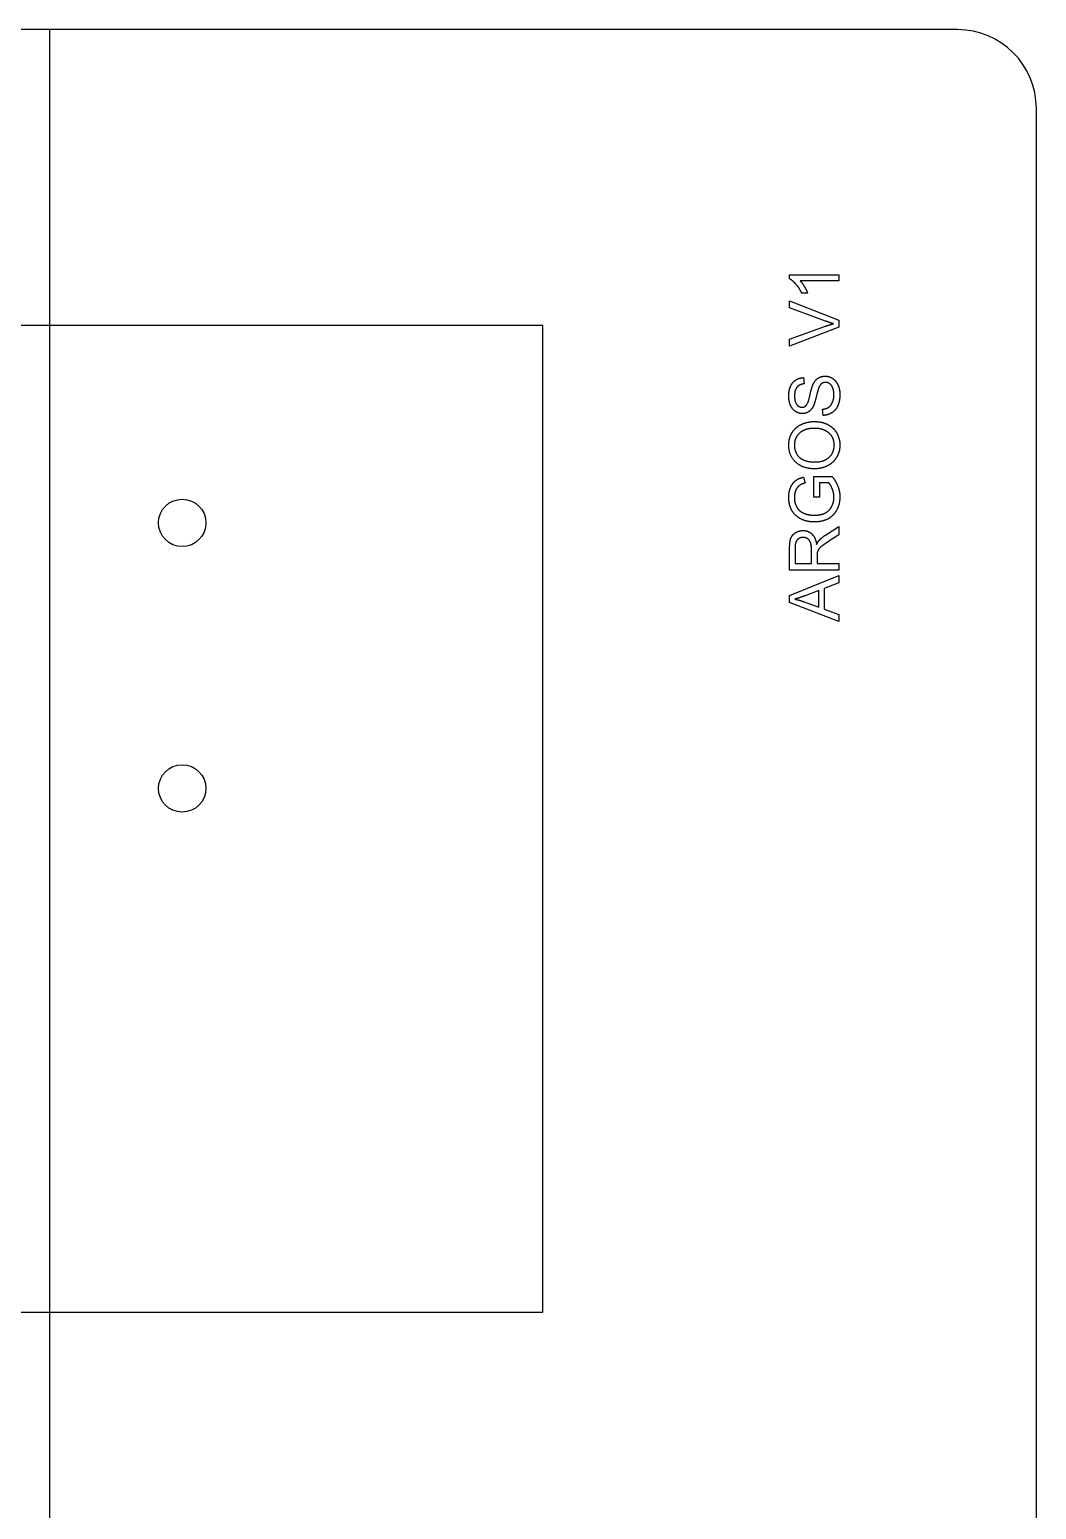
# Model space of a CAD drawing. Header units: millimetres. Extents: x 0 to 320, y 0 to 300.
# Drawn here: x 98 to 200, y 150 to 300 of the extents above; entities that cross this region are included whole.
import ezdxf

# ---------------------------------------------------------------- set-up
doc = ezdxf.new("R2010")
doc.units = ezdxf.units.MM
doc.header["$MEASUREMENT"] = 0
doc.layers.add('ARGOS_Chassis_V1 v2_Main_Chassis', color=7, linetype='Continuous')

msp = doc.modelspace()

# ---------------------------------------------------------------- linework, layer by layer
at = {"layer": 'ARGOS_Chassis_V1 v2_Main_Chassis'}
for p, q in [((192, 300), (8, 300)), ((100, 300), (100, 0)), ((200, 8), (200, 292)), ((174.97, 274.75), (174.97, 275.14)), ((174.97, 275.14), (179.99, 275.14)), ((179.99, 274.53), (176.07, 274.53)), ((179.99, 275.14), (179.99, 274.53)), ((176.81, 273.3), (176.22, 273.3)), ((174.99, 272.49), (179.99, 270.53)), ((174.99, 271.81), (174.99, 272.49)), ((178.62, 270.46), (174.99, 271.81)), ((150, 270), (50, 270)), ((150, 170), (150, 270)), ((179.99, 270.53), (179.99, 269.85)), ((174.99, 268.63), (178.62, 269.93)), ((179.99, 269.85), (174.99, 267.91)), ((174.99, 267.91), (174.99, 268.63)), ((176.41, 264.72), (176.46, 264.09)), ((178.39, 260.89), (178.34, 261.52)), ((176.4, 254.64), (176.56, 254.04)), ((177.45, 254.71), (179.3, 254.71)), ((177.45, 252.59), (177.45, 254.71)), ((178.04, 254.06), (178.04, 252.59)), ((178.97, 254.06), (178.04, 254.06)), ((178.04, 252.59), (177.45, 252.59)), ((178.64, 248.76), (180, 249.62)), ((180, 249.62), (180, 248.79)), ((180, 248.79), (178.96, 248.13)), ((175, 245.22), (175, 247.44)), ((175.55, 247.46), (175.55, 245.88)), ((177.21, 245.88), (177.21, 247.3)), ((177.78, 246.65), (177.78, 245.88)), ((180, 245.22), (175, 245.22)), ((175, 242.63), (180, 244.68)), ((175.55, 245.88), (177.21, 245.88)), ((177.78, 245.88), (180, 245.88)), ((180, 245.88), (180, 245.22)), ((180, 244.68), (180, 243.93)), ((177.95, 243.14), (176.56, 242.62)), ((177.95, 241.44), (177.95, 243.14)), ((180, 243.93), (178.49, 243.34)), ((178.49, 243.34), (178.49, 241.25)), ((175, 241.92), (175, 242.63)), ((180, 240), (175, 241.92)), ((176.48, 241.99), (177.95, 241.44)), ((178.49, 241.25), (180, 240.7)), ((180, 240.7), (180, 240)), ((50, 170), (150, 170))]:
    msp.add_line(p, q, dxfattribs=at)
for centre in [(113.46, 250), (113.46, 223.08)]:
    msp.add_circle(centre, 2.4, dxfattribs=at)
msp.add_arc((192, 292), 8, 0, 90, dxfattribs=at)
for points in [[(175.63, 274.2), (175.29, 274.59), (174.97, 274.75)], [(176.07, 274.53), (176.29, 274.31), (176.5, 273.95)], [(176.22, 273.3), (175.98, 273.82), (175.63, 274.2)], [(176.5, 273.95), (176.71, 273.59), (176.81, 273.3)], [(179.44, 270.19), (179.03, 270.31), (178.62, 270.46)], [(178.62, 269.93), (179.06, 270.08), (179.44, 270.19)], [(175.09, 263.83), (175.27, 264.25), (175.62, 264.48)], [(175.62, 264.48), (175.97, 264.71), (176.41, 264.72)], [(176.46, 264.09), (175.98, 264.04), (175.74, 263.74)], [(177.05, 262.91), (177.23, 263.72), (177.37, 264.02)], [(177.37, 264.02), (177.57, 264.46), (177.88, 264.67)], [(177.88, 264.67), (178.19, 264.87), (178.59, 264.87)], [(178.23, 264.1), (178.06, 263.96), (177.94, 263.65)], [(178.64, 264.24), (178.41, 264.24), (178.23, 264.1)], [(178.59, 264.87), (178.99, 264.87), (179.34, 264.65)], [(179.07, 264.09), (178.87, 264.24), (178.64, 264.24)], [(179.38, 263.66), (179.27, 263.95), (179.07, 264.09)], [(179.34, 264.65), (179.69, 264.42), (179.89, 263.99)], [(174.91, 262.84), (174.91, 263.4), (175.09, 263.83)], [(175.09, 261.93), (174.91, 262.34), (174.91, 262.84)], [(175.74, 263.74), (175.5, 263.45), (175.5, 262.87)], [(175.5, 262.87), (175.5, 262.27), (175.72, 262)], [(176.69, 261.92), (176.87, 262.11), (177.05, 262.91)], [(177.69, 262.76), (177.53, 262.07), (177.38, 261.79)], [(177.94, 263.65), (177.86, 263.45), (177.69, 262.76)], [(179.34, 262.23), (179.49, 262.57), (179.49, 262.99)], [(179.49, 262.99), (179.49, 263.37), (179.38, 263.66)], [(179.89, 263.99), (180.09, 263.56), (180.09, 263.03)], [(180.09, 263.03), (180.09, 262.35), (179.89, 261.89)], [(175.58, 261.3), (175.26, 261.51), (175.09, 261.93)], [(176.29, 261.08), (175.91, 261.08), (175.58, 261.3)], [(175.72, 262), (175.94, 261.72), (176.25, 261.72)], [(176.25, 261.72), (176.52, 261.72), (176.69, 261.92)], [(176.92, 261.26), (176.64, 261.08), (176.29, 261.08)], [(177.38, 261.79), (177.19, 261.44), (176.92, 261.26)], [(178.34, 261.52), (178.71, 261.56), (178.95, 261.72)], [(179.29, 261.17), (178.89, 260.91), (178.39, 260.89)], [(178.95, 261.72), (179.2, 261.89), (179.34, 262.23)], [(179.89, 261.89), (179.69, 261.43), (179.29, 261.17)], [(175.24, 259.13), (175.57, 259.68), (176.16, 259.97)], [(176.16, 259.97), (176.76, 260.27), (177.51, 260.27)], [(177.5, 259.58), (176.89, 259.58), (176.44, 259.38)], [(178.99, 259.1), (178.47, 259.58), (177.5, 259.58)], [(177.51, 260.27), (178.27, 260.27), (178.87, 259.96)], [(178.87, 259.96), (179.47, 259.65), (179.78, 259.09)], [(174.91, 257.88), (174.91, 258.57), (175.24, 259.13)], [(175.73, 258.77), (175.48, 258.38), (175.48, 257.88)], [(176.44, 259.38), (175.98, 259.17), (175.73, 258.77)], [(179.52, 257.87), (179.52, 258.62), (178.99, 259.1)], [(179.78, 259.09), (180.09, 258.53), (180.09, 257.88)], [(175.62, 256.15), (174.91, 256.82), (174.91, 257.88)], [(175.48, 257.88), (175.48, 257.18), (175.96, 256.67)], [(175.96, 256.67), (176.45, 256.17), (177.58, 256.17)], [(177.58, 256.17), (178.48, 256.17), (179, 256.65)], [(179.74, 256.61), (179.4, 256.06), (178.81, 255.77)], [(179, 256.65), (179.52, 257.14), (179.52, 257.87)], [(180.09, 257.88), (180.09, 257.17), (179.74, 256.61)], [(177.56, 255.48), (176.32, 255.48), (175.62, 256.15)], [(178.81, 255.77), (178.22, 255.48), (177.56, 255.48)], [(174.91, 252.59), (174.91, 253.13), (175.09, 253.57)], [(175.09, 253.57), (175.27, 254.01), (175.58, 254.26)], [(175.58, 254.26), (175.89, 254.51), (176.4, 254.64)], [(175.96, 253.76), (175.74, 253.59), (175.61, 253.28)], [(176.56, 254.04), (176.18, 253.93), (175.96, 253.76)], [(179.32, 253.44), (179.16, 253.85), (178.97, 254.06)], [(179.3, 254.71), (179.69, 254.22), (179.89, 253.7)], [(179.89, 253.7), (180.09, 253.19), (180.09, 252.64)], [(175.22, 251.27), (174.91, 251.84), (174.91, 252.59)], [(175.61, 253.28), (175.48, 252.97), (175.48, 252.59)], [(175.48, 252.59), (175.48, 252.14), (175.62, 251.81)], [(179.27, 251.67), (179.49, 252.11), (179.49, 252.6)], [(179.49, 252.6), (179.49, 253.03), (179.32, 253.44)], [(180.09, 252.64), (180.09, 251.9), (179.77, 251.3)], [(176.16, 250.39), (175.53, 250.7), (175.22, 251.27)], [(175.62, 251.81), (175.76, 251.48), (175.98, 251.27)], [(175.98, 251.27), (176.21, 251.07), (176.48, 250.96)], [(176.48, 250.96), (176.94, 250.77), (177.48, 250.77)], [(177.48, 250.77), (178.15, 250.77), (178.6, 251)], [(178.6, 251), (179.05, 251.23), (179.27, 251.67)], [(179.77, 251.3), (179.45, 250.7), (178.86, 250.39)], [(175.13, 248.45), (175.27, 248.8), (175.61, 249.01)], [(175.61, 249.01), (175.95, 249.22), (176.36, 249.22)], [(177.52, 250.09), (176.79, 250.09), (176.16, 250.39)], [(176.36, 249.22), (176.9, 249.22), (177.26, 248.87)], [(178.86, 250.39), (178.26, 250.09), (177.52, 250.09)], [(175, 247.44), (175, 248.1), (175.13, 248.45)], [(175.78, 248.28), (175.55, 248.02), (175.55, 247.46)], [(176.36, 248.53), (176.01, 248.53), (175.78, 248.28)], [(176.81, 248.4), (176.61, 248.53), (176.36, 248.53)], [(177.11, 248.01), (177.02, 248.27), (176.81, 248.4)], [(177.21, 247.3), (177.21, 247.76), (177.11, 248.01)], [(177.26, 248.87), (177.63, 248.53), (177.73, 247.81)], [(177.73, 247.81), (177.85, 248.07), (177.97, 248.21)], [(178.27, 247.65), (178.03, 247.47), (177.94, 247.32)], [(177.97, 248.21), (178.24, 248.5), (178.64, 248.76)], [(178.96, 248.13), (178.51, 247.84), (178.27, 247.65)], [(177.8, 247.02), (177.78, 246.9), (177.78, 246.65)], [(177.94, 247.32), (177.84, 247.17), (177.8, 247.02)], [(176.56, 242.62), (175.93, 242.38), (175.53, 242.26)], [(175.53, 242.26), (176.01, 242.17), (176.48, 241.99)]]:
    msp.add_open_spline(points, degree=2, dxfattribs=at)

doc.saveas('drawing.dxf')
